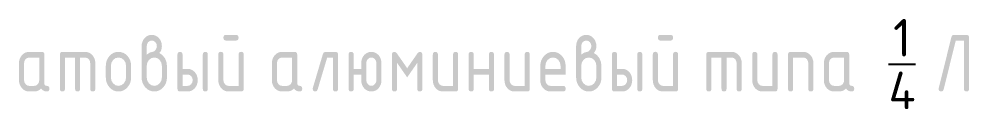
# Model space of a CAD drawing. Header units: millimetres. Extents: x 0 to 1189, y 0 to 841.
# Drawn here: x 1086.6 to 1137.2, y 148.2 to 153 of the extents above; entities that cross this region are included whole.
import ezdxf

# ---------------------------------------------------------------- set-up
doc = ezdxf.new("R2010")
doc.units = ezdxf.units.MM

msp = doc.modelspace()

# ---------------------------------------------------------------- hatches: boundary and pattern name
h = msp.add_hatch(color=7)
h.paths.add_polyline_path([(1093.430059, 151.067508), (1093.593632, 151.178234), (1093.743149, 151.215785), (1093.824453, 151.243277), (1093.897489, 151.321619), (1093.951715, 151.421113), (1093.969147, 151.520607), (1093.949304, 151.638154), (1093.889772, 151.736684), (1093.802336, 151.800969), (1093.697949, 151.82102), (1093.593081, 151.799315), (1093.505575, 151.736684), (1093.44942, 151.638154), (1093.430059, 151.520607)])
h.paths.add_polyline_path([(1094.100888, 151.156254), (1094.268182, 151.042221), (1094.399095, 150.877339), (1094.480537, 150.677661), (1094.508236, 150.462274), (1094.508236, 149.85263), (1094.495506, 149.702053), (1094.457662, 149.56207), (1094.39522, 149.433973), (1094.308696, 149.319053), (1094.206239, 149.222367), (1094.092206, 149.153689), (1093.967632, 149.112709), (1093.833548, 149.099119), (1093.697708, 149.112709), (1093.572824, 149.153689), (1093.458688, 149.222367), (1093.355094, 149.319053), (1093.268536, 149.435834), (1093.207092, 149.563724), (1093.170454, 149.702673), (1093.15831, 149.85263), (1093.15831, 151.520607), (1093.168232, 151.64277), (1093.197997, 151.755425), (1093.247607, 151.858571), (1093.31706, 151.952209), (1093.399751, 152.027708), (1093.490348, 152.08202), (1093.589524, 152.114835), (1093.697949, 152.125842), (1093.806659, 152.114774), (1093.906998, 152.081538), (1093.998861, 152.02608), (1094.082146, 151.94835), (1094.149369, 151.856943), (1094.197833, 151.754943), (1094.227176, 151.64271), (1094.237038, 151.520607), (1094.228554, 151.41182), (1094.203069, 151.314659), (1094.160531, 151.229385)])
h.paths.add_polyline_path([(1094.237038, 149.85704), (1094.237038, 150.462274), (1094.208168, 150.635838), (1094.12018, 150.784184), (1093.989473, 150.883058), (1093.833548, 150.915373), (1093.677623, 150.883058), (1093.546916, 150.784184), (1093.458722, 150.635838), (1093.430059, 150.462274), (1093.430059, 149.85704), (1093.458722, 149.680168), (1093.546916, 149.53513), (1093.677623, 149.434051), (1093.833548, 149.399531), (1093.989473, 149.434051), (1094.12018, 149.53513), (1094.208168, 149.681615)])
h = msp.add_hatch(color=7)
h.paths.add_polyline_path([(1098.593889, 151.067508), (1098.593889, 149.247395), (1098.585405, 149.181207), (1098.55992, 149.135016), (1098.517382, 149.107947), (1098.457739, 149.099119), (1097.783602, 149.099119), (1097.674634, 149.109583), (1097.574554, 149.141493), (1097.483776, 149.195624), (1097.402713, 149.272751), (1097.33326, 149.366389), (1097.28365, 149.469535), (1097.253885, 149.58219), (1097.243963, 149.704353), (1097.243963, 151.067508), (1097.252446, 151.134386), (1097.277931, 151.182092), (1097.32047, 151.210678), (1097.380113, 151.220195), (1097.439437, 151.210678), (1097.481812, 151.182092), (1097.507237, 151.134386), (1097.515712, 151.067508), (1097.515712, 149.704353), (1097.535556, 149.589218), (1097.595087, 149.492686), (1097.68211, 149.422337), (1097.783602, 149.399531), (1098.322691, 149.399531), (1098.322691, 151.067508), (1098.331157, 151.134386), (1098.356522, 151.182092), (1098.398733, 151.210678), (1098.457739, 151.220195), (1098.517382, 151.210678), (1098.55992, 151.182092), (1098.585405, 151.134386)])
h.paths.add_polyline_path([(1098.186541, 151.82102), (1097.647452, 151.82102), (1097.590358, 151.830537), (1097.549129, 151.859122), (1097.524126, 151.906828), (1097.515712, 151.973706), (1097.524126, 152.040265), (1097.549129, 152.087808), (1097.590358, 152.116333), (1097.647452, 152.125842), (1098.186541, 152.125842), (1098.246184, 152.116333), (1098.288722, 152.087808), (1098.314207, 152.040265), (1098.322691, 151.973706), (1098.314207, 151.906828), (1098.288722, 151.859122), (1098.246184, 151.830537)])
h = msp.add_hatch(color=7)
h.paths.add_polyline_path([(1116.580137, 151.067508), (1116.743711, 151.178234), (1116.893228, 151.215785), (1116.974532, 151.243277), (1117.047568, 151.321619), (1117.101794, 151.421113), (1117.119226, 151.520607), (1117.099382, 151.638154), (1117.039851, 151.736684), (1116.952414, 151.800969), (1116.848028, 151.82102), (1116.743159, 151.799315), (1116.655654, 151.736684), (1116.599499, 151.638154), (1116.580137, 151.520607)])
h.paths.add_polyline_path([(1117.250966, 151.156254), (1117.41826, 151.042221), (1117.549174, 150.877339), (1117.630616, 150.677661), (1117.658315, 150.462274), (1117.658315, 149.85263), (1117.645585, 149.702053), (1117.607741, 149.56207), (1117.545298, 149.433973), (1117.458775, 149.319053), (1117.356317, 149.222367), (1117.242285, 149.153689), (1117.11771, 149.112709), (1116.983627, 149.099119), (1116.847787, 149.112709), (1116.722902, 149.153689), (1116.608766, 149.222367), (1116.505172, 149.319053), (1116.418614, 149.435834), (1116.357171, 149.563724), (1116.320532, 149.702673), (1116.308388, 149.85263), (1116.308388, 151.520607), (1116.31831, 151.64277), (1116.348076, 151.755425), (1116.397685, 151.858571), (1116.467138, 151.952209), (1116.549829, 152.027708), (1116.640427, 152.08202), (1116.739602, 152.114835), (1116.848028, 152.125842), (1116.956738, 152.114774), (1117.057076, 152.081538), (1117.14894, 152.02608), (1117.232225, 151.94835), (1117.299448, 151.856943), (1117.347911, 151.754943), (1117.377255, 151.64271), (1117.387117, 151.520607), (1117.378633, 151.41182), (1117.353148, 151.314659), (1117.31061, 151.229385)])
h.paths.add_polyline_path([(1117.387117, 149.85704), (1117.387117, 150.462274), (1117.358247, 150.635838), (1117.270259, 150.784184), (1117.139552, 150.883058), (1116.983627, 150.915373), (1116.827702, 150.883058), (1116.696995, 150.784184), (1116.608801, 150.635838), (1116.580137, 150.462274), (1116.580137, 149.85704), (1116.608801, 149.680168), (1116.696995, 149.53513), (1116.827702, 149.434051), (1116.983627, 149.399531), (1117.139552, 149.434051), (1117.270259, 149.53513), (1117.358247, 149.681615)])
h = msp.add_hatch(color=7)
h.paths.add_polyline_path([(1121.743968, 151.067508), (1121.743968, 149.247395), (1121.735484, 149.181207), (1121.709999, 149.135016), (1121.667461, 149.107947), (1121.607817, 149.099119), (1120.933681, 149.099119), (1120.824713, 149.109583), (1120.724633, 149.141493), (1120.633854, 149.195624), (1120.552791, 149.272751), (1120.483338, 149.366389), (1120.433729, 149.469535), (1120.403963, 149.58219), (1120.394041, 149.704353), (1120.394041, 151.067508), (1120.402525, 151.134386), (1120.42801, 151.182092), (1120.470548, 151.210678), (1120.530191, 151.220195), (1120.589516, 151.210678), (1120.631891, 151.182092), (1120.657315, 151.134386), (1120.66579, 151.067508), (1120.66579, 149.704353), (1120.685634, 149.589218), (1120.745165, 149.492686), (1120.832189, 149.422337), (1120.933681, 149.399531), (1121.47277, 149.399531), (1121.47277, 151.067508), (1121.481236, 151.134386), (1121.5066, 151.182092), (1121.548811, 151.210678), (1121.607817, 151.220195), (1121.667461, 151.210678), (1121.709999, 151.182092), (1121.735484, 151.134386)])
h.paths.add_polyline_path([(1121.336619, 151.82102), (1120.797531, 151.82102), (1120.740437, 151.830537), (1120.699208, 151.859122), (1120.674205, 151.906828), (1120.66579, 151.973706), (1120.674205, 152.040265), (1120.699208, 152.087808), (1120.740437, 152.116333), (1120.797531, 152.125842), (1121.336619, 152.125842), (1121.396263, 152.116333), (1121.438801, 152.087808), (1121.464286, 152.040265), (1121.47277, 151.973706), (1121.464286, 151.906828), (1121.438801, 151.859122), (1121.396263, 151.830537)])
h = msp.add_hatch(color=7)
h.dxf.hatch_style = 2
h.paths.add_polyline_path([(1136.430651, 152.125842), (1137.109197, 152.125842), (1137.166524, 152.116333), (1137.207727, 152.087808), (1137.2326, 152.040265), (1137.240938, 151.973706), (1137.240938, 149.247395), (1137.2326, 149.181207), (1137.207727, 149.135016), (1137.166524, 149.107947), (1137.109197, 149.099119), (1137.049873, 149.107947), (1137.007498, 149.135016), (1136.982073, 149.181207), (1136.973598, 149.247395), (1136.973598, 151.82102), (1136.536484, 151.82102), (1135.887704, 149.200542), (1135.84216, 149.124406), (1135.759822, 149.099119), (1135.700179, 149.107947), (1135.657641, 149.135016), (1135.632155, 149.181207), (1135.623672, 149.247395), (1135.626566, 149.268548), (1135.635247, 149.302517), (1136.295052, 151.973706), (1136.316239, 152.040265), (1136.345902, 152.087808), (1136.384039, 152.116333)])
h = msp.add_hatch(color=7)
h.paths.add_polyline_path([(1087.70312, 150.910963), (1087.164032, 150.910963), (1087.059163, 150.88919), (1086.971658, 150.826076), (1086.915503, 150.727822), (1086.896141, 150.610551), (1086.896141, 149.704353), (1086.915985, 149.588736), (1086.975516, 149.488828), (1087.062539, 149.421855), (1087.164032, 149.399531), (1087.43523, 149.399531), (1087.537894, 149.421855), (1087.623194, 149.488828), (1087.683208, 149.587082), (1087.70312, 149.704353)])
h.paths.add_polyline_path([(1088.241658, 149.247395), (1088.233321, 149.181207), (1088.208447, 149.135016), (1088.167244, 149.107947), (1088.109917, 149.099119), (1088.018812, 149.108696), (1087.937111, 149.137704), (1087.864506, 149.186555), (1087.800686, 149.255664), (1087.720949, 149.186555), (1087.633667, 149.137704), (1087.538531, 149.108696), (1087.43523, 149.099119), (1087.164032, 149.099119), (1087.055064, 149.109583), (1086.954984, 149.141493), (1086.864205, 149.195624), (1086.783142, 149.272751), (1086.713689, 149.365769), (1086.66408, 149.467882), (1086.634314, 149.580329), (1086.624392, 149.704353), (1086.624392, 150.610551), (1086.634314, 150.732714), (1086.66408, 150.845369), (1086.713689, 150.948515), (1086.783142, 151.042152), (1086.864205, 151.117419), (1086.954984, 151.171757), (1087.055064, 151.204701), (1087.164032, 151.215785), (1087.838168, 151.215785), (1087.897811, 151.206337), (1087.94035, 151.178234), (1087.965835, 151.131837), (1087.974318, 151.067508), (1087.974318, 149.552217), (1087.982793, 149.48534), (1088.008218, 149.437634), (1088.050593, 149.409048), (1088.109917, 149.399531), (1088.167244, 149.390022), (1088.208447, 149.361497), (1088.233321, 149.313955)])
h = msp.add_hatch(color=7)
h.dxf.hatch_style = 2
h.paths.add_polyline_path([(1088.937258, 151.215785), (1090.151034, 151.215785), (1090.259373, 151.204701), (1090.35836, 151.171757), (1090.448767, 151.117419), (1090.531372, 151.042152), (1090.600825, 150.948515), (1090.650435, 150.845369), (1090.6802, 150.732714), (1090.690122, 150.610551), (1090.690122, 149.247395), (1090.681639, 149.181207), (1090.656154, 149.135016), (1090.613615, 149.107947), (1090.553972, 149.099119), (1090.494648, 149.107947), (1090.452273, 149.135016), (1090.426848, 149.181207), (1090.418373, 149.247395), (1090.418373, 150.610551), (1090.399012, 150.727822), (1090.342857, 150.826076), (1090.25542, 150.890844), (1090.151034, 150.910963), (1089.879836, 150.910963), (1089.879836, 149.247395), (1089.871352, 149.181207), (1089.845867, 149.135016), (1089.803329, 149.107947), (1089.743686, 149.099119), (1089.686592, 149.107947), (1089.645363, 149.135016), (1089.62036, 149.181207), (1089.611945, 149.247395), (1089.611945, 150.910963), (1089.072857, 150.910963), (1089.072857, 149.247395), (1089.064382, 149.181207), (1089.038957, 149.135016), (1088.996582, 149.107947), (1088.937258, 149.099119), (1088.877614, 149.107947), (1088.835076, 149.135016), (1088.809591, 149.181207), (1088.801107, 149.247395), (1088.801107, 151.067508), (1088.809591, 151.131837), (1088.835076, 151.178234), (1088.877614, 151.206337)])
h = msp.add_hatch(color=7)
h.paths.add_polyline_path([(1091.249372, 149.85263), (1091.249372, 150.457864), (1091.261516, 150.61037), (1091.298155, 150.750628), (1091.359598, 150.879001), (1091.446156, 150.99585), (1091.54975, 151.092537), (1091.663886, 151.161215), (1091.788771, 151.202194), (1091.924611, 151.215785), (1092.060373, 151.202255), (1092.185129, 151.161697), (1092.299239, 151.094165), (1092.403066, 150.999709), (1092.489538, 150.88311), (1092.550791, 150.754418), (1092.58724, 150.612911), (1092.599298, 150.457864), (1092.599298, 149.85263), (1092.586569, 149.702673), (1092.548724, 149.563724), (1092.486282, 149.435834), (1092.399758, 149.319053), (1092.297301, 149.222367), (1092.183269, 149.153689), (1092.058694, 149.112709), (1091.924611, 149.099119), (1091.788771, 149.112709), (1091.663886, 149.153689), (1091.54975, 149.222367), (1091.446156, 149.319053), (1091.359598, 149.435834), (1091.298155, 149.563724), (1091.261516, 149.702673)])
h.paths.add_polyline_path([(1092.3281, 149.85704), (1092.3281, 150.462274), (1092.29923, 150.635838), (1092.211243, 150.784184), (1092.080536, 150.883058), (1091.924611, 150.915373), (1091.768686, 150.883058), (1091.637979, 150.784184), (1091.549784, 150.635838), (1091.521121, 150.462274), (1091.521121, 149.85704), (1091.549784, 149.680168), (1091.637979, 149.53513), (1091.768686, 149.434051), (1091.924611, 149.399531), (1092.080536, 149.434051), (1092.211243, 149.53513), (1092.29923, 149.681615)])
h = msp.add_hatch(color=7)
h.paths.add_polyline_path([(1096.145976, 149.704353), (1096.136114, 149.58219), (1096.10677, 149.469535), (1096.058307, 149.366389), (1095.991084, 149.272751), (1095.907799, 149.195624), (1095.815935, 149.141493), (1095.715597, 149.109583), (1095.606887, 149.099119), (1095.203397, 149.099119), (1095.143754, 149.107947), (1095.101216, 149.135016), (1095.075731, 149.181207), (1095.067247, 149.247395), (1095.067247, 151.067508), (1095.075731, 151.131837), (1095.101216, 151.178234), (1095.143754, 151.206337), (1095.203397, 151.215785), (1095.262722, 151.206337), (1095.305097, 151.178234), (1095.330522, 151.131837), (1095.338996, 151.067508), (1095.338996, 150.309587), (1095.606887, 150.309587), (1095.715597, 150.298589), (1095.815935, 150.265835), (1095.907799, 150.211686), (1095.991084, 150.136506), (1096.058307, 150.042782), (1096.10677, 149.939446), (1096.136114, 149.826602)])
h.paths.add_polyline_path([(1095.878085, 149.704353), (1095.858241, 149.8219), (1095.79871, 149.920429), (1095.711273, 149.983543), (1095.606887, 150.005316), (1095.338996, 150.005316), (1095.338996, 149.399531), (1095.606887, 149.399531), (1095.711273, 149.421855), (1095.79871, 149.488828), (1095.858241, 149.587082)])
h.paths.add_polyline_path([(1096.417174, 151.067508), (1096.425648, 151.131837), (1096.451073, 151.178234), (1096.493448, 151.206337), (1096.552772, 151.215785), (1096.610099, 151.206337), (1096.651302, 151.178234), (1096.676176, 151.131837), (1096.684513, 151.067508), (1096.684513, 149.247395), (1096.676176, 149.181207), (1096.651302, 149.135016), (1096.610099, 149.107947), (1096.552772, 149.099119), (1096.493448, 149.107947), (1096.451073, 149.135016), (1096.425648, 149.181207), (1096.417174, 149.247395)])
h = msp.add_hatch(color=7)
h.paths.add_polyline_path([(1101.176508, 150.910963), (1100.637419, 150.910963), (1100.532551, 150.88919), (1100.445045, 150.826076), (1100.38889, 150.727822), (1100.369529, 150.610551), (1100.369529, 149.704353), (1100.389372, 149.588736), (1100.448904, 149.488828), (1100.535927, 149.421855), (1100.637419, 149.399531), (1100.908617, 149.399531), (1101.011281, 149.421855), (1101.096582, 149.488828), (1101.156595, 149.587082), (1101.176508, 149.704353)])
h.paths.add_polyline_path([(1101.715045, 149.247395), (1101.706708, 149.181207), (1101.681834, 149.135016), (1101.640631, 149.107947), (1101.583305, 149.099119), (1101.492199, 149.108696), (1101.410499, 149.137704), (1101.337893, 149.186555), (1101.274073, 149.255664), (1101.194336, 149.186555), (1101.107055, 149.137704), (1101.011918, 149.108696), (1100.908617, 149.099119), (1100.637419, 149.099119), (1100.528451, 149.109583), (1100.428371, 149.141493), (1100.337593, 149.195624), (1100.256529, 149.272751), (1100.187076, 149.365769), (1100.137467, 149.467882), (1100.107701, 149.580329), (1100.097779, 149.704353), (1100.097779, 150.610551), (1100.107701, 150.732714), (1100.137467, 150.845369), (1100.187076, 150.948515), (1100.256529, 151.042152), (1100.337593, 151.117419), (1100.428371, 151.171757), (1100.528451, 151.204701), (1100.637419, 151.215785), (1101.311555, 151.215785), (1101.371199, 151.206337), (1101.413737, 151.178234), (1101.439222, 151.131837), (1101.447706, 151.067508), (1101.447706, 149.552217), (1101.456181, 149.48534), (1101.481605, 149.437634), (1101.52398, 149.409048), (1101.583305, 149.399531), (1101.640631, 149.390022), (1101.681834, 149.361497), (1101.706708, 149.313955)])
h = msp.add_hatch(color=7)
h.dxf.hatch_style = 2
h.paths.add_polyline_path([(1102.949734, 151.215785), (1103.488271, 151.215785), (1103.547914, 151.206337), (1103.590452, 151.178234), (1103.615937, 151.131837), (1103.624421, 151.067508), (1103.624421, 149.247395), (1103.615937, 149.181207), (1103.590452, 149.135016), (1103.547914, 149.107947), (1103.488271, 149.099119), (1103.429265, 149.107947), (1103.387054, 149.135016), (1103.361689, 149.181207), (1103.353223, 149.247395), (1103.353223, 150.910963), (1103.043991, 150.910963), (1102.534668, 149.200542), (1102.489607, 149.124406), (1102.410645, 149.099119), (1102.351002, 149.108627), (1102.308463, 149.137152), (1102.282978, 149.184695), (1102.274495, 149.251254), (1102.282763, 149.298107), (1102.814135, 151.092864), (1102.867465, 151.186157)])
h = msp.add_hatch(color=7)
h.paths.add_polyline_path([(1104.858671, 150.005316), (1104.455182, 150.005316), (1104.455182, 149.247395), (1104.446707, 149.181207), (1104.421282, 149.135016), (1104.378907, 149.107947), (1104.319583, 149.099119), (1104.259939, 149.107947), (1104.217401, 149.135016), (1104.191916, 149.181207), (1104.183432, 149.247395), (1104.183432, 151.067508), (1104.191916, 151.131837), (1104.217401, 151.178234), (1104.259939, 151.206337), (1104.319583, 151.215785), (1104.378907, 151.206337), (1104.421282, 151.178234), (1104.446707, 151.131837), (1104.455182, 151.067508), (1104.455182, 150.309587), (1104.858671, 150.309587), (1104.858671, 150.614409), (1104.868524, 150.736202), (1104.897807, 150.847505), (1104.946108, 150.949195), (1105.013011, 151.042152), (1105.096529, 151.117419), (1105.188367, 151.171757), (1105.288576, 151.204701), (1105.397208, 151.215785), (1105.506246, 151.204701), (1105.606808, 151.171757), (1105.698895, 151.117419), (1105.782508, 151.042152), (1105.849326, 150.948515), (1105.897436, 150.845369), (1105.92653, 150.732714), (1105.936297, 150.610551), (1105.936297, 149.704353), (1105.92653, 149.580329), (1105.897436, 149.467882), (1105.849326, 149.365769), (1105.782508, 149.272751), (1105.698895, 149.195624), (1105.606808, 149.141493), (1105.506246, 149.109583), (1105.397208, 149.099119), (1105.288576, 149.109583), (1105.188367, 149.141493), (1105.096529, 149.195624), (1105.013011, 149.272751), (1104.946108, 149.366389), (1104.897807, 149.469535), (1104.868524, 149.58219), (1104.858671, 149.704353)])
h.paths.add_polyline_path([(1105.397208, 149.399531), (1105.497461, 149.422337), (1105.585724, 149.492686), (1105.647391, 149.590665), (1105.668958, 149.704353), (1105.668958, 150.610551), (1105.649183, 150.727822), (1105.590134, 150.826076), (1105.502146, 150.893049), (1105.397208, 150.915373), (1105.293029, 150.893049), (1105.205386, 150.826076), (1105.145854, 150.727822), (1105.126011, 150.610551), (1105.126011, 149.704353), (1105.147784, 149.590665), (1105.209244, 149.492686), (1105.297439, 149.422337)])
h = msp.add_hatch(color=7)
h.dxf.hatch_style = 2
h.paths.add_polyline_path([(1107.30676, 149.85263), (1106.767672, 150.631497), (1106.767672, 149.247395), (1106.759197, 149.181207), (1106.733772, 149.135016), (1106.691397, 149.107947), (1106.632073, 149.099119), (1106.572429, 149.107947), (1106.529891, 149.135016), (1106.504406, 149.181207), (1106.495922, 149.247395), (1106.495922, 151.067508), (1106.504406, 151.131837), (1106.529891, 151.178234), (1106.572429, 151.206337), (1106.632073, 151.215785), (1106.699872, 151.192979), (1106.767672, 151.12263), (1107.30676, 150.343763), (1107.845849, 151.12263), (1107.913648, 151.192979), (1107.981448, 151.215785), (1108.038774, 151.206337), (1108.079977, 151.178234), (1108.104851, 151.131837), (1108.113188, 151.067508), (1108.113188, 149.247395), (1108.104851, 149.181207), (1108.079977, 149.135016), (1108.038774, 149.107947), (1107.981448, 149.099119), (1107.922123, 149.107947), (1107.879748, 149.135016), (1107.854324, 149.181207), (1107.845849, 149.247395), (1107.845849, 150.631497)])
h = msp.add_hatch(color=7)
h.dxf.hatch_style = 2
h.paths.add_polyline_path([(1110.022564, 151.067508), (1110.022564, 149.247395), (1110.01408, 149.181207), (1109.988595, 149.135016), (1109.946057, 149.107947), (1109.886414, 149.099119), (1109.212277, 149.099119), (1109.103309, 149.109583), (1109.003229, 149.141493), (1108.912451, 149.195624), (1108.831388, 149.272751), (1108.761935, 149.365769), (1108.712325, 149.467882), (1108.68256, 149.580329), (1108.672638, 149.704353), (1108.672638, 151.067508), (1108.681121, 151.131837), (1108.706606, 151.178234), (1108.749145, 151.206337), (1108.808788, 151.215785), (1108.868112, 151.206337), (1108.910487, 151.178234), (1108.935912, 151.131837), (1108.944387, 151.067508), (1108.944387, 149.704353), (1108.964231, 149.588736), (1109.023762, 149.488828), (1109.110785, 149.421855), (1109.212277, 149.399531), (1109.751366, 149.399531), (1109.751366, 151.067508), (1109.759832, 151.131837), (1109.785197, 151.178234), (1109.827408, 151.206337), (1109.886414, 151.215785), (1109.946057, 151.206337), (1109.988595, 151.178234), (1110.01408, 151.131837)])
h = msp.add_hatch(color=7)
h.dxf.hatch_style = 2
h.paths.add_polyline_path([(1110.853325, 150.005316), (1110.853325, 149.247395), (1110.84485, 149.181207), (1110.819425, 149.135016), (1110.77705, 149.107947), (1110.717726, 149.099119), (1110.658082, 149.107947), (1110.615544, 149.135016), (1110.590059, 149.181207), (1110.581575, 149.247395), (1110.581575, 151.067508), (1110.590059, 151.131837), (1110.615544, 151.178234), (1110.658082, 151.206337), (1110.717726, 151.215785), (1110.77705, 151.206337), (1110.819425, 151.178234), (1110.84485, 151.131837), (1110.853325, 151.067508), (1110.853325, 150.309587), (1111.660304, 150.309587), (1111.660304, 151.067508), (1111.66877, 151.131837), (1111.694135, 151.178234), (1111.736346, 151.206337), (1111.795351, 151.215785), (1111.854995, 151.206337), (1111.897533, 151.178234), (1111.923018, 151.131837), (1111.931502, 151.067508), (1111.931502, 149.247395), (1111.923018, 149.181207), (1111.897533, 149.135016), (1111.854995, 149.107947), (1111.795351, 149.099119), (1111.736346, 149.107947), (1111.694135, 149.135016), (1111.66877, 149.181207), (1111.660304, 149.247395), (1111.660304, 150.005316)])
h = msp.add_hatch(color=7)
h.dxf.hatch_style = 2
h.paths.add_polyline_path([(1113.840439, 151.067508), (1113.840439, 149.247395), (1113.831956, 149.181207), (1113.806471, 149.135016), (1113.763932, 149.107947), (1113.704289, 149.099119), (1113.030153, 149.099119), (1112.921184, 149.109583), (1112.821104, 149.141493), (1112.730326, 149.195624), (1112.649263, 149.272751), (1112.57981, 149.365769), (1112.530201, 149.467882), (1112.500435, 149.580329), (1112.490513, 149.704353), (1112.490513, 151.067508), (1112.498997, 151.131837), (1112.524482, 151.178234), (1112.56702, 151.206337), (1112.626663, 151.215785), (1112.685988, 151.206337), (1112.728362, 151.178234), (1112.753787, 151.131837), (1112.762262, 151.067508), (1112.762262, 149.704353), (1112.782106, 149.588736), (1112.841637, 149.488828), (1112.92866, 149.421855), (1113.030153, 149.399531), (1113.569241, 149.399531), (1113.569241, 151.067508), (1113.577708, 151.131837), (1113.603072, 151.178234), (1113.645283, 151.206337), (1113.704289, 151.215785), (1113.763932, 151.206337), (1113.806471, 151.178234), (1113.831956, 151.131837)])
h = msp.add_hatch(color=7)
h.paths.add_polyline_path([(1115.074689, 150.915373), (1114.918764, 150.883058), (1114.788057, 150.784184), (1114.699863, 150.637285), (1114.6712, 150.462274), (1114.6712, 150.309587), (1115.478179, 150.309587), (1115.478179, 150.462274), (1115.449309, 150.637285), (1115.361321, 150.784184), (1115.230614, 150.883058)])
h.paths.add_polyline_path([(1114.6712, 150.005316), (1114.6712, 149.704353), (1114.691044, 149.588736), (1114.750575, 149.488828), (1114.837598, 149.421855), (1114.93909, 149.399531), (1115.613227, 149.399531), (1115.67287, 149.390022), (1115.715408, 149.361497), (1115.740893, 149.313955), (1115.749377, 149.247395), (1115.740893, 149.181207), (1115.715408, 149.135016), (1115.67287, 149.107947), (1115.613227, 149.099119), (1114.93909, 149.099119), (1114.830122, 149.109583), (1114.730042, 149.141493), (1114.639264, 149.195624), (1114.558201, 149.272751), (1114.488748, 149.365769), (1114.439138, 149.467882), (1114.409373, 149.580329), (1114.399451, 149.704353), (1114.399451, 150.457864), (1114.411595, 150.61037), (1114.448233, 150.750628), (1114.509676, 150.879001), (1114.596235, 150.99585), (1114.699829, 151.092537), (1114.813965, 151.161215), (1114.938849, 151.202194), (1115.074689, 151.215785), (1115.210452, 151.202255), (1115.335207, 151.161697), (1115.449318, 151.094165), (1115.553144, 150.999709), (1115.639616, 150.883178), (1115.70087, 150.754969), (1115.737319, 150.614771), (1115.749377, 150.462274), (1115.749377, 150.005316)])
h = msp.add_hatch(color=7)
h.paths.add_polyline_path([(1119.296054, 149.704353), (1119.286193, 149.58219), (1119.256849, 149.469535), (1119.208385, 149.366389), (1119.141163, 149.272751), (1119.057878, 149.195624), (1118.966014, 149.141493), (1118.865676, 149.109583), (1118.756966, 149.099119), (1118.353476, 149.099119), (1118.293833, 149.107947), (1118.251295, 149.135016), (1118.225809, 149.181207), (1118.217326, 149.247395), (1118.217326, 151.067508), (1118.225809, 151.131837), (1118.251295, 151.178234), (1118.293833, 151.206337), (1118.353476, 151.215785), (1118.412801, 151.206337), (1118.455175, 151.178234), (1118.4806, 151.131837), (1118.489075, 151.067508), (1118.489075, 150.309587), (1118.756966, 150.309587), (1118.865676, 150.298589), (1118.966014, 150.265835), (1119.057878, 150.211686), (1119.141163, 150.136506), (1119.208385, 150.042782), (1119.256849, 149.939446), (1119.286193, 149.826602)])
h.paths.add_polyline_path([(1119.028164, 149.704353), (1119.00832, 149.8219), (1118.948789, 149.920429), (1118.861352, 149.983543), (1118.756966, 150.005316), (1118.489075, 150.005316), (1118.489075, 149.399531), (1118.756966, 149.399531), (1118.861352, 149.421855), (1118.948789, 149.488828), (1119.00832, 149.587082)])
h.paths.add_polyline_path([(1119.567252, 151.067508), (1119.575727, 151.131837), (1119.601152, 151.178234), (1119.643527, 151.206337), (1119.702851, 151.215785), (1119.760178, 151.206337), (1119.801381, 151.178234), (1119.826254, 151.131837), (1119.834592, 151.067508), (1119.834592, 149.247395), (1119.826254, 149.181207), (1119.801381, 149.135016), (1119.760178, 149.107947), (1119.702851, 149.099119), (1119.643527, 149.107947), (1119.601152, 149.135016), (1119.575727, 149.181207), (1119.567252, 149.247395)])
h = msp.add_hatch(color=7)
h.dxf.hatch_style = 2
h.paths.add_polyline_path([(1123.378742, 151.215785), (1124.592518, 151.215785), (1124.700857, 151.204701), (1124.799844, 151.171757), (1124.890252, 151.117419), (1124.972856, 151.042152), (1125.04231, 150.948515), (1125.091919, 150.845369), (1125.121685, 150.732714), (1125.131606, 150.610551), (1125.131606, 149.247395), (1125.123123, 149.181207), (1125.097638, 149.135016), (1125.055099, 149.107947), (1124.995456, 149.099119), (1124.936132, 149.107947), (1124.893757, 149.135016), (1124.868332, 149.181207), (1124.859857, 149.247395), (1124.859857, 150.610551), (1124.840496, 150.727822), (1124.784341, 150.826076), (1124.696904, 150.890844), (1124.592518, 150.910963), (1124.32132, 150.910963), (1124.32132, 149.247395), (1124.312836, 149.181207), (1124.287351, 149.135016), (1124.244813, 149.107947), (1124.18517, 149.099119), (1124.128076, 149.107947), (1124.086847, 149.135016), (1124.061844, 149.181207), (1124.053429, 149.247395), (1124.053429, 150.910963), (1123.514341, 150.910963), (1123.514341, 149.247395), (1123.505866, 149.181207), (1123.480441, 149.135016), (1123.438066, 149.107947), (1123.378742, 149.099119), (1123.319099, 149.107947), (1123.27656, 149.135016), (1123.251075, 149.181207), (1123.242592, 149.247395), (1123.242592, 151.067508), (1123.251075, 151.131837), (1123.27656, 151.178234), (1123.319099, 151.206337)])
h = msp.add_hatch(color=7)
h.dxf.hatch_style = 2
h.paths.add_polyline_path([(1127.040782, 151.067508), (1127.040782, 149.247395), (1127.032299, 149.181207), (1127.006814, 149.135016), (1126.964275, 149.107947), (1126.904632, 149.099119), (1126.230496, 149.099119), (1126.121528, 149.109583), (1126.021448, 149.141493), (1125.930669, 149.195624), (1125.849606, 149.272751), (1125.780153, 149.365769), (1125.730544, 149.467882), (1125.700778, 149.580329), (1125.690856, 149.704353), (1125.690856, 151.067508), (1125.69934, 151.131837), (1125.724825, 151.178234), (1125.767363, 151.206337), (1125.827006, 151.215785), (1125.886331, 151.206337), (1125.928706, 151.178234), (1125.95413, 151.131837), (1125.962605, 151.067508), (1125.962605, 149.704353), (1125.982449, 149.588736), (1126.04198, 149.488828), (1126.129003, 149.421855), (1126.230496, 149.399531), (1126.769584, 149.399531), (1126.769584, 151.067508), (1126.778051, 151.131837), (1126.803415, 151.178234), (1126.845626, 151.206337), (1126.904632, 151.215785), (1126.964275, 151.206337), (1127.006814, 151.178234), (1127.032299, 151.131837)])
h = msp.add_hatch(color=7)
h.dxf.hatch_style = 2
h.paths.add_polyline_path([(1127.599794, 149.247395), (1127.599794, 151.067508), (1127.608277, 151.131837), (1127.633762, 151.178234), (1127.676301, 151.206337), (1127.735944, 151.215785), (1128.410631, 151.215785), (1128.517352, 151.204701), (1128.616579, 151.171757), (1128.708055, 151.117419), (1128.791521, 151.042152), (1128.860656, 150.948515), (1128.910101, 150.845369), (1128.939807, 150.732714), (1128.94972, 150.610551), (1128.94972, 149.247395), (1128.941236, 149.181207), (1128.915751, 149.135016), (1128.873213, 149.107947), (1128.81357, 149.099119), (1128.754564, 149.107947), (1128.712353, 149.135016), (1128.686988, 149.181207), (1128.678522, 149.247395), (1128.678522, 150.610551), (1128.659161, 150.727822), (1128.603006, 150.826076), (1128.515293, 150.890844), (1128.410631, 150.910963), (1127.871543, 150.910963), (1127.871543, 149.247395), (1127.863068, 149.181207), (1127.837643, 149.135016), (1127.795269, 149.107947), (1127.735944, 149.099119), (1127.676301, 149.107947), (1127.633762, 149.135016), (1127.608277, 149.181207)])
h = msp.add_hatch(color=7)
h.paths.add_polyline_path([(1130.58746, 150.910963), (1130.048371, 150.910963), (1129.943503, 150.88919), (1129.855997, 150.826076), (1129.799842, 150.727822), (1129.780481, 150.610551), (1129.780481, 149.704353), (1129.800324, 149.588736), (1129.859856, 149.488828), (1129.946879, 149.421855), (1130.048371, 149.399531), (1130.319569, 149.399531), (1130.422233, 149.421855), (1130.507534, 149.488828), (1130.567547, 149.587082), (1130.58746, 149.704353)])
h.paths.add_polyline_path([(1131.125997, 149.247395), (1131.11766, 149.181207), (1131.092786, 149.135016), (1131.051583, 149.107947), (1130.994257, 149.099119), (1130.903151, 149.108696), (1130.821451, 149.137704), (1130.748845, 149.186555), (1130.685025, 149.255664), (1130.605288, 149.186555), (1130.518007, 149.137704), (1130.42287, 149.108696), (1130.319569, 149.099119), (1130.048371, 149.099119), (1129.939403, 149.109583), (1129.839323, 149.141493), (1129.748545, 149.195624), (1129.667481, 149.272751), (1129.598028, 149.365769), (1129.548419, 149.467882), (1129.518653, 149.580329), (1129.508731, 149.704353), (1129.508731, 150.610551), (1129.518653, 150.732714), (1129.548419, 150.845369), (1129.598028, 150.948515), (1129.667481, 151.042152), (1129.748545, 151.117419), (1129.839323, 151.171757), (1129.939403, 151.204701), (1130.048371, 151.215785), (1130.722507, 151.215785), (1130.782151, 151.206337), (1130.824689, 151.178234), (1130.850174, 151.131837), (1130.858658, 151.067508), (1130.858658, 149.552217), (1130.867133, 149.48534), (1130.892557, 149.437634), (1130.934932, 149.409048), (1130.994257, 149.399531), (1131.051583, 149.390022), (1131.092786, 149.361497), (1131.11766, 149.313955)])

# ---------------------------------------------------------------- texts
at = {"color": 7, "insert": (1132.954644, 152.975972), "char_height": 2.868995, "width": 14.17737362, "attachment_point": 1}
msp.add_mtext('\\A1;{\\fGOSTCommon|b0|i0|c204|p0;\\H0.7x;\\S1/4;\\fGOSTCommon|b0|i0|c0|p0;\\H1.42857x; }', dxfattribs=at)

doc.saveas('drawing.dxf')
